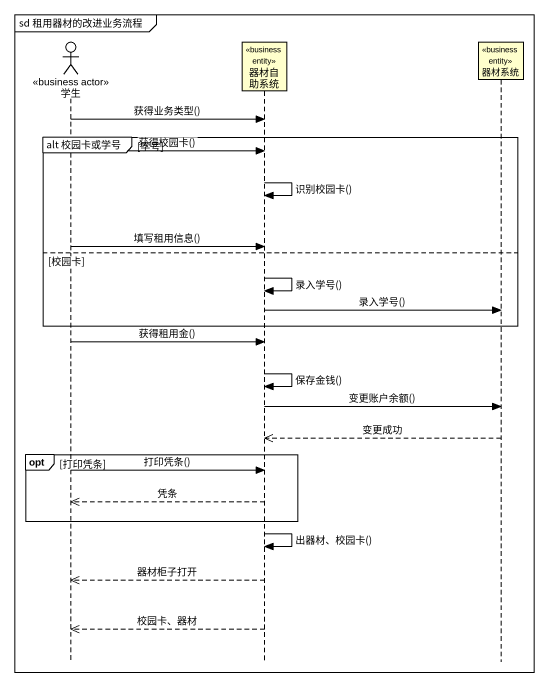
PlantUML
@startuml
mainframe sd 租用器材的改进业务流程
hide footbox
actor 学生 <<business actor>>
participant 器材自助系统 <<business entity>>
participant 器材系统 <<business entity>>

学生 -> 器材自助系统 : 获得业务类型()
group alt 校园卡或学号 [学号]
  学生 -> 器材自助系统 : 获得校园卡()
  器材自助系统 -> 器材自助系统 : 识别校园卡()
  学生 -> 器材自助系统 : 填写租用信息()
else 校园卡
  器材自助系统 -> 器材自助系统 : 录入学号()
  器材自助系统 -> 器材系统 : 录入学号()
end
学生 -> 器材自助系统 : 获得租用金()
器材自助系统 -> 器材自助系统 : 保存金钱()
器材自助系统 -> 器材系统 : 变更账户余额()
器材系统 -->> 器材自助系统 : 变更成功
opt 打印凭条
  学生 -> 器材自助系统 : 打印凭条()
  器材自助系统 -->> 学生 : 凭条
end
器材自助系统 -> 器材自助系统 : 出器材、校园卡()
器材自助系统 -->> 学生 : 器材柜子打开
器材自助系统 -->> 学生 : 校园卡、器材
@enduml
